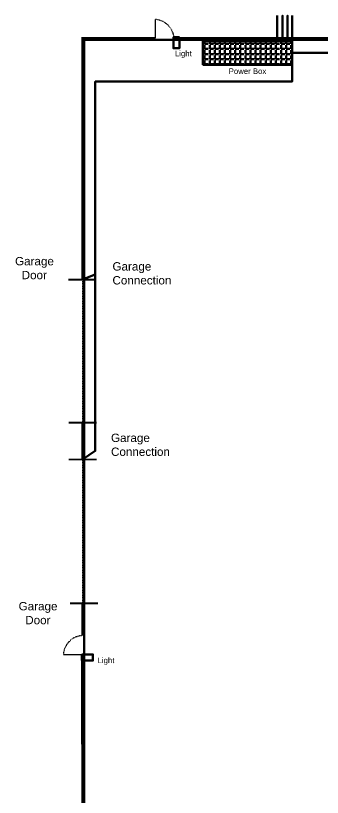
# Model space of a CAD drawing. Header units: millimetres. Extents: x 3191 to 879702, y -27549 to 222194.
# Drawn here: x 390324 to 406881, y -1493 to 40694 of the extents above; entities that cross this region are included whole.
import ezdxf

# ---------------------------------------------------------------- set-up
doc = ezdxf.new("R2010")
doc.units = ezdxf.units.MM
doc.header["$MEASUREMENT"] = 0
doc.linetypes.add('ACAD_ISO03W100', pattern=[30, 12, -18])
doc.layers.add('Dashed', color=7, linetype='ACAD_ISO03W100')
doc.layers.add('Wires', color=170, linetype='Continuous')
doc.styles.get("Standard").update_dxf_attribs({"font": 'arial.ttf'})

msp = doc.modelspace()

# ---------------------------------------------------------------- hatches: boundary and pattern name
at = {"layer": 'Wires', "lineweight": 60, "true_color": 0x5e67af}
h = msp.add_hatch(dxfattribs=at)
h.set_pattern_fill('ANGLE', color=165, scale=1000)
h.set_pattern_definition([(0, (259724.68, -701.8), (0, 275), [200, -75]), (90, (259724.68, -701.8), (-275, 2e-14), [200, -75])])
h.paths.add_polyline_path([(400427.54415, 38045.52388), (405246.53578, 38045.52388), (405246.53578, 39310.62413), (400427.54415, 39310.62413)])

# ---------------------------------------------------------------- linework, layer by layer
for p, q in [((397861.73278, 40485.35625), (397861.73278, 39485.35625)), ((392903.68197, 6222.31495), (393903.68197, 6222.31495))]:
    msp.add_line(p, q)
at = {"const_width": 100}
for points in [[(397861.73278, 39485.35625), (393925.85376, 39485.35625), (393925.85376, 33485.35625)], [(438925.85376, 36996.71558), (438925.85376, 39485.35625), (398861.73278, 39485.35625)], [(393925.85376, 33485.35625), (393925.85376, 26451.16253)], [(393165.18197, 26447.99527), (394678.38267, 26447.99527)], [(394706.73299, 18728.14835), (393193.53229, 18728.14835)], [(393925.85376, 18728.14835), (393925.85376, 16742.39907)], [(393193.53229, 16742.39907), (394706.73299, 16742.39907)], [(394774.38267, 8975.99527), (393261.18197, 8975.99527)], [(393925.85376, 8963.68898), (393925.85376, 7229.66517)], [(393903.68197, 6222.31495), (393925.85376, -7514.64375), (416340.94613, -7514.64375)]]:
    msp.add_lwpolyline(points, dxfattribs=at)
at = {"layer": 'Dashed'}
msp.add_line((393925.85376, 26451.16253), (393925.85376, 9019.38488), dxfattribs=at)
for centre, start, end in [((397792.45797, 39401.56782), 4.424952193, 86.342679492), ((393987.47039, 6153.04014), 94.424952193, 176.342679492)]:
    msp.add_arc(centre, 1086.00016, start, end, dxfattribs=at)
at = {"layer": 'Wires', "lineweight": 60}
for points in [[(405246.53578, 40694.2847), (405246.53578, 39310.62413), (405007.64222, 39310.62413), (405007.64222, 40694.2847), (405007.64222, 39310.62413), (404731.11649, 39310.62413), (404731.11649, 40694.2847), (404731.11649, 39310.62413), (404502.98532, 39310.62413), (404439.7481, 39310.62413), (404439.7481, 40694.2847)], [(405246.53578, 39310.62413), (405246.53578, 40694.2847)], [(405246.53578, 38683.65514), (405246.53578, 38045.52388), (405246.53578, 37131.33211), (394618.03106, 37131.33211), (394618.03106, 26732.2895), (393925.85376, 26451.16253), (394618.03106, 26732.2895), (394618.03106, 17206.35607), (393925.85376, 16742.39907)], [(405246.53578, 38045.52388), (405246.53578, 38683.65514), (412270.28367, 38683.65514), (412270.28367, 32285.10073), (412270.28367, 34146.9605), (414616.66794, 34146.9605), (414616.66794, 30252.98829)], [(405246.53578, 38045.52388), (402968.24353, 38045.52388)]]:
    msp.add_lwpolyline(points, dxfattribs=at)
for points in [[(394020.85376, -7419.64375), (438830.85376, -7419.64375), (438830.85376, 39390.35625), (394020.85376, 39390.35625)], [(399168.54312, 39524.98229), (399168.54312, 38929.92409), (398837.99633, 38929.92409), (398837.99633, 39524.98229)], [(400427.54415, 38045.52388), (405246.53578, 38045.52388), (405246.53578, 39310.62413), (400427.54415, 39310.62413)], [(393903.68197, 6222.31495), (394498.74017, 6222.31495), (394498.74017, 5891.76816), (393903.68197, 5891.76816)]]:
    msp.add_lwpolyline(points, close=True, dxfattribs=at)

# ---------------------------------------------------------------- texts
at = {"lineweight": 60, "char_height": 300, "attachment_point": 1}
for insert in [(398922.69787, 38800.16856), (394748.54589, 6051.16748)]:
    msp.add_mtext('Light', dxfattribs=dict(at, insert=insert))
at = {"attachment_point": 1}
for s, insert, char_height in [('Power Box', (401826.68197, 37846.52854), 300), ('\\pi-1018.63915;Garage\\P\\pi-661.34038;Door', (391311.10459, 27669.68828), 450), ('Garage\\PConnection', (395551.37959, 27386.91225), 450), ('Garage\\PConnection', (395472.01579, 18134.94571), 450), ('\\pi-1018.63915;Garage\\P\\pi-661.34038;Door', (391504.73808, 9048.84215), 450)]:
    msp.add_mtext(s, dxfattribs=dict(at, insert=insert, char_height=char_height))

doc.saveas('drawing.dxf')
